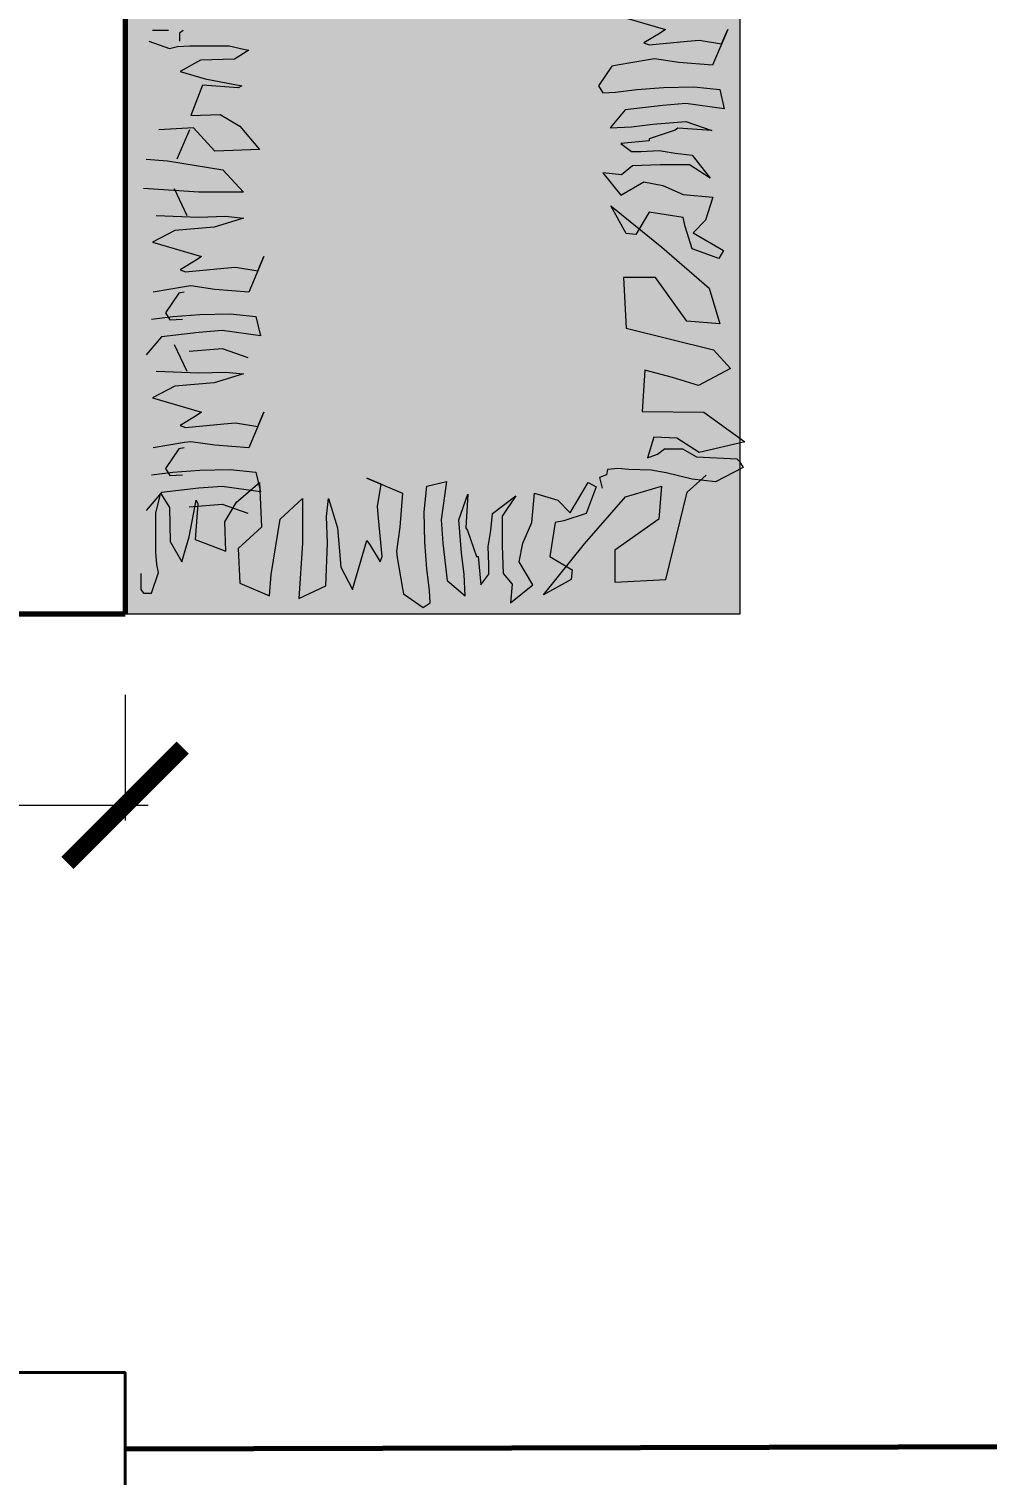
# Model space of a CAD drawing. Header units: millimetres. Extents: x 565 to 912, y 163 to 192.
# Drawn here: x 578.831 to 580.077, y 182.056 to 183.938 of the extents above; entities that cross this region are included whole.
import ezdxf

# ---------------------------------------------------------------- set-up
doc = ezdxf.new("R2010")
doc.units = ezdxf.units.MM
doc.header["$LTSCALE"] = 0.0125
for name, color, linetype, lineweight in [('COLUMNAS', 162, 'Continuous', 40), ('COTAS', 9, 'Continuous', 9), ('MURO ALTO', 40, 'Continuous', 70), ('PLANTAS', 114, 'Continuous', 5), ('proy', 254, 'Continuous', 0)]:
    doc.layers.add(name, color=color, linetype=linetype, lineweight=lineweight)
doc.styles.add('ARIAL', font='arial.ttf')
doc.dimstyles.new('ISO-25', dxfattribs={"dimtxt": 0.12, "dimasz": 0.15, "dimexe": 0.02, "dimexo": 0.1055, "dimgap": 0.05, "dimtad": 2, "dimtih": 1, "dimtoh": 1, "dimzin": 4, "dimdsep": 46, "dimtxsty": 'ARIAL', "dimblk": 'ARCHTICK', "dimcen": 2.5, "dimdle": 0.03, "dimclrd": 1, "dimclre": 2, "dimclrt": 256, "dimadec": 0, "dimazin": 0, "dimtfac": 1, "dimtmove": 0, "dimatfit": 0, "dimldrblk": 'ARCHTICK', "dimfxl": 0, "dimlwd": 13, "dimlwe": 9, "dimarcsym": 0})

# ---------------------------------------------------------------- blocks, each defined once
blk = doc.blocks.new('_ARCHTICK')
at = {"color": 0, "linetype": 'ByBlock', "const_width": 0.15}
blk.add_lwpolyline([(-0.5, -0.5), (0.5, 0.5)], dxfattribs=at)
blk = doc.blocks.new('*D78')
at = {"layer": 'COTAS', "color": 2, "lineweight": 9, "transparency": 16777216}
for p, q in [((574.1563, 183.0718), (574.1563, 182.908)), ((578.9563, 183.0718), (578.9563, 182.908))]:
    blk.add_line(p, q, dxfattribs=at)
at = {"layer": 'COTAS', "color": 1, "lineweight": 13, "transparency": 16777216}
blk.add_line((574.1263, 182.928), (578.9863, 182.928), dxfattribs=at)
at = {"layer": 'Defpoints', "color": 0, "transparency": 16777216}
for p in [(574.1563, 183.1773), (578.9563, 183.1773), (578.9563, 182.928)]:
    blk.add_point(p, dxfattribs=at)
at = {"layer": 'COTAS', "color": 1, "lineweight": 13, "transparency": 16777216, "xscale": 0.15, "yscale": 0.15, "zscale": 0.15, "rotation": 180}
blk.add_blockref('_ARCHTICK', (574.1563, 182.928), dxfattribs=at)
at = {"layer": 'COTAS', "color": 1, "lineweight": 13, "transparency": 16777216, "xscale": 0.15, "yscale": 0.15, "zscale": 0.15}
blk.add_blockref('_ARCHTICK', (578.9563, 182.928), dxfattribs=at)
at = {"layer": 'COTAS', "transparency": 16777216, "insert": (576.5563, 182.8167), "char_height": 0.12, "attachment_point": 5, "style": 'ARIAL'}
blk.add_mtext('4.80', dxfattribs=at)

msp = doc.modelspace()

# ---------------------------------------------------------------- hatches: boundary and pattern name
at = {"layer": 'PLANTAS'}
h = msp.add_hatch(dxfattribs=at)
h.set_pattern_fill('AR-SAND', color=256, scale=0.001, style=0)
h.paths.add_polyline_path([(580.10626, 186.39114), (580.1056, 186.3924), (580.10095, 186.44347), (580.08933, 186.48177), (580.087, 186.45855), (580.08816, 186.42373), (580.08584, 186.36802), (580.05097, 186.35177), (580.05562, 186.42373), (580.05562, 186.48177), (580.02656, 186.45507), (580.01494, 186.38311), (580.01261, 186.35526), (579.97426, 186.37151), (579.97193, 186.41677), (580.00215, 186.44463), (579.99983, 186.50266), (579.96961, 186.47712), (579.9545, 186.45159), (579.95566, 186.41329), (579.91614, 186.42838), (579.91963, 186.4748), (579.91731, 186.47945), (579.90801, 186.43186), (579.89871, 186.39936), (579.8836, 186.42606), (579.88244, 186.47016), (579.87081, 186.48873), (579.86965, 186.48177), (579.865, 186.4632), (579.865, 186.45275), (579.865, 186.4365), (579.865, 186.41213), (579.86616, 186.39588), (579.86849, 186.38543), (579.85919, 186.35874), (579.84524, 186.35874), (579.84524, 186.36338), (579.84873, 186.35874), (579.85919, 186.35874), (579.86849, 186.38543), (579.86616, 186.39588), (579.865, 186.41213), (579.865, 186.4365), (579.865, 186.45275), (579.865, 186.4632), (579.86965, 186.48177), (579.87081, 186.48873), (579.88244, 186.47016), (579.8836, 186.42606), (579.89871, 186.39936), (579.90801, 186.43186), (579.91731, 186.47945), (579.91963, 186.4748), (579.91614, 186.42838), (579.95566, 186.41329), (579.9545, 186.45159), (579.96961, 186.47712), (579.99983, 186.50266), (580.00215, 186.44463), (579.97193, 186.41677), (579.97426, 186.37151), (580.01261, 186.35526), (580.01494, 186.38311), (580.02656, 186.45507), (580.05562, 186.48177), (580.05562, 186.42373), (580.05097, 186.35177), (580.08584, 186.36802), (580.08816, 186.42373), (580.087, 186.45855), (580.08933, 186.48177), (580.10095, 186.44347), (580.1056, 186.3924), (580.10626, 186.39114), (580.10626, 186.52732), (579.80558, 186.52732), (579.80276, 186.52449), (579.80043, 186.47226), (579.78997, 186.45369), (579.78997, 186.43048), (579.79695, 186.4212), (579.8016, 186.40843), (579.77486, 186.41655), (579.77602, 186.44673), (579.79462, 186.47575), (579.78247, 186.52732), (579.7752, 186.52732), (579.74232, 186.48155), (579.74116, 186.40147), (579.68769, 186.40495), (579.69699, 186.44093), (579.70745, 186.47459), (579.68536, 186.51637), (579.66096, 186.49432), (579.63306, 186.38057), (579.56681, 186.37709), (579.56681, 186.39682), (579.56681, 186.41888), (579.62376, 186.4595), (579.62725, 186.50244), (579.58076, 186.48851), (579.52729, 186.427), (579.50365, 186.39775), (579.51102, 186.39334), (579.50986, 186.38057), (579.47382, 186.36084), (579.50365, 186.39775), (579.48196, 186.41075), (579.48893, 186.45486), (579.50056, 186.45718), (579.52962, 186.46646), (579.5424, 186.50128), (579.53194, 186.50708), (579.50869, 186.46762), (579.49242, 186.48387), (579.4622, 186.49316), (579.45871, 186.45486), (579.44709, 186.42816), (579.44244, 186.40379), (579.45988, 186.37361), (579.43082, 186.3504), (579.43314, 186.37477), (579.42152, 186.3887), (579.42036, 186.42468), (579.42036, 186.46298), (579.43779, 186.48967), (579.40757, 186.46646), (579.40525, 186.44441), (579.40176, 186.42352), (579.40292, 186.4003), (579.40292, 186.38754), (579.39246, 186.37361), (579.38898, 186.41075), (579.38665, 186.41075), (579.37503, 186.44441), (579.3727, 186.44789), (579.37553, 186.49195), (579.3639, 186.45829), (579.36739, 186.41535), (579.37088, 186.38749), (579.37204, 186.35964), (579.34879, 186.37937), (579.34298, 186.42811), (579.34066, 186.45829), (579.34763, 186.5082), (579.32206, 186.5024), (579.31857, 186.46874), (579.31973, 186.42927), (579.32206, 186.39446), (579.32555, 186.3666), (579.32671, 186.35035), (579.31741, 186.34455), (579.29184, 186.36196), (579.29068, 186.36892), (579.2837, 186.40954), (579.28254, 186.41767), (579.28719, 186.44901), (579.29068, 186.49311), (579.26282, 186.50493), (579.25813, 186.4757), (579.25929, 186.46061), (579.26394, 186.4107), (579.26162, 186.40374), (579.24883, 186.42463), (579.24418, 186.4316), (579.22559, 186.36776), (579.21048, 186.39678), (579.20583, 186.44784), (579.19421, 186.48615), (579.19188, 186.46293), (579.19304, 186.42811), (579.19072, 186.3724), (579.15585, 186.35615), (579.1605, 186.42811), (579.1605, 186.48615), (579.13144, 186.45945), (579.11982, 186.38749), (579.11749, 186.35964), (579.07914, 186.37588), (579.07681, 186.42115), (579.10703, 186.44901), (579.10471, 186.50704), (579.07449, 186.4815), (579.05938, 186.45597), (579.06054, 186.41767), (579.02102, 186.43276), (579.02451, 186.47918), (579.02218, 186.48382), (579.01289, 186.43624), (579.00359, 186.40374), (578.98848, 186.43044), (578.98732, 186.47454), (578.97569, 186.49311), (578.97453, 186.48615), (578.96988, 186.46758), (578.96988, 186.45713), (578.96988, 186.44088), (578.96988, 186.41651), (578.97104, 186.40026), (578.97337, 186.38981), (578.96407, 186.36312), (578.95626, 186.36312), (578.95626, 185.72732), (578.95626, 184.02732), (578.95626, 183.17732), (579.75626, 183.17732), (579.75626, 184.28872), (579.75537, 184.29028), (579.75188, 184.29377), (579.69966, 184.29609), (579.68108, 184.30655), (579.65787, 184.30655), (579.64859, 184.29958), (579.63582, 184.29493), (579.64394, 184.32166), (579.67412, 184.3205), (579.70314, 184.3019), (579.75626, 184.31442), (579.75626, 184.32022), (579.70894, 184.35421), (579.62886, 184.35537), (579.63234, 184.40884), (579.66832, 184.39954), (579.70198, 184.38908), (579.74376, 184.41116), (579.72171, 184.43557), (579.60796, 184.46346), (579.60448, 184.52972), (579.62421, 184.52972), (579.64627, 184.52972), (579.68689, 184.47276), (579.72983, 184.46928), (579.7159, 184.51577), (579.65439, 184.56923), (579.62514, 184.59287), (579.62073, 184.58551), (579.60796, 184.58667), (579.58823, 184.6227), (579.65439, 184.56923), (579.7159, 184.51577), (579.72983, 184.46928), (579.68689, 184.47276), (579.64627, 184.52972), (579.62421, 184.52972), (579.60448, 184.52972), (579.60796, 184.46346), (579.72171, 184.43557), (579.74376, 184.41116), (579.70198, 184.38908), (579.66832, 184.39954), (579.63234, 184.40884), (579.62886, 184.35537), (579.70894, 184.35421), (579.75626, 184.32022), (579.75626, 184.65422), (580.10626, 184.65422), (580.10626, 184.72004), (580.1056, 184.7213), (580.10095, 184.77237), (580.08933, 184.81067), (580.087, 184.78746), (580.08816, 184.75264), (580.08584, 184.69693), (580.05097, 184.68068), (580.05562, 184.75264), (580.05562, 184.81067), (580.02656, 184.78397), (580.01494, 184.71201), (580.01261, 184.68416), (579.97426, 184.70041), (579.97193, 184.74567), (580.00215, 184.77353), (579.99983, 184.83156), (579.96961, 184.80603), (579.9545, 184.78049), (579.95566, 184.74219), (579.91614, 184.75728), (579.91963, 184.80371), (579.91731, 184.80835), (579.90801, 184.76076), (579.89871, 184.72826), (579.8836, 184.75496), (579.88244, 184.79906), (579.87081, 184.81763), (579.86965, 184.81067), (579.865, 184.7921), (579.865, 184.78165), (579.865, 184.7654), (579.865, 184.74103), (579.86616, 184.72478), (579.86849, 184.71434), (579.85919, 184.68764), (579.84524, 184.68764), (579.84524, 184.69228), (579.84873, 184.68764), (579.85919, 184.68764), (579.86849, 184.71434), (579.86616, 184.72478), (579.865, 184.74103), (579.865, 184.7654), (579.865, 184.78165), (579.865, 184.7921), (579.86965, 184.81067), (579.87081, 184.81763), (579.88244, 184.79906), (579.8836, 184.75496), (579.89871, 184.72826), (579.90801, 184.76076), (579.91731, 184.80835), (579.91963, 184.80371), (579.91614, 184.75728), (579.95566, 184.74219), (579.9545, 184.78049), (579.96961, 184.80603), (579.99983, 184.83156), (580.00215, 184.77353), (579.97193, 184.74567), (579.97426, 184.70041), (580.01261, 184.68416), (580.01494, 184.71201), (580.02656, 184.78397), (580.05562, 184.81067), (580.05562, 184.75264), (580.05097, 184.68068), (580.08584, 184.69693), (580.08816, 184.75264), (580.087, 184.78746), (580.08933, 184.81067), (580.10095, 184.77237), (580.1056, 184.7213), (580.10626, 184.72004)])

# ---------------------------------------------------------------- linework, layer by layer
at = {"layer": 'COLUMNAS'}
msp.add_lwpolyline([(578.70626, 181.93968), (578.95626, 181.93968), (578.95626, 182.18968), (578.70626, 182.18968)], close=True, dxfattribs=at)
at = {"layer": 'MURO ALTO'}
for p, q in [((578.95626, 184.02732), (578.95626, 183.17732)), ((574.15626, 183.17732), (578.95626, 183.17732)), ((578.95626, 182.09036), (581.45626, 182.09715))]:
    msp.add_line(p, q, dxfattribs=at)
at = {"layer": 'PLANTAS'}
for p, q in [((579.01276, 183.93626), (578.99187, 183.93626)), ((579.03192, 183.93626), (579.02728, 183.93277)), ((579.02728, 183.93277), (579.02728, 183.92231)), ((578.98722, 183.92231), (579.01392, 183.91301)), ((579.01392, 183.91301), (579.02436, 183.91534)), ((579.02436, 183.91534), (579.04061, 183.9165)), ((579.04061, 183.9165), (579.06499, 183.9165)), ((579.06499, 183.9165), (579.08123, 183.9165)), ((579.08123, 183.9165), (579.09168, 183.9165)), ((579.09168, 183.9165), (579.11025, 183.91185)), ((579.11721, 183.91069), (579.09864, 183.89906)), ((579.11025, 183.91185), (579.11721, 183.91069)), ((579.05454, 183.8979), (579.02785, 183.88279)), ((579.09864, 183.89906), (579.05454, 183.8979)), ((579.02785, 183.88279), (579.06034, 183.87349)), ((579.06034, 183.87349), (579.10793, 183.86419)), ((579.05686, 183.86536), (579.04177, 183.82584)), ((579.10329, 183.86187), (579.05686, 183.86536)), ((579.10793, 183.86419), (579.10329, 183.86187)), ((579.04177, 183.82584), (579.08007, 183.827)), ((579.08007, 183.827), (579.10561, 183.81189)), ((579.04525, 183.80957), (578.99999, 183.80724)), ((579.04005, 183.80724), (579.0238, 183.76889)), ((579.07311, 183.77935), (579.04525, 183.80957)), ((579.10561, 183.81189), (579.13114, 183.78167)), ((579.13114, 183.78167), (579.07311, 183.77935)), ((578.98374, 183.76889), (579.0116, 183.76656)), ((579.0116, 183.76656), (579.08356, 183.75494)), ((579.08356, 183.75494), (579.11025, 183.72588)), ((579.05222, 183.72588), (578.98026, 183.73053)), ((579.02031, 183.73053), (579.03656, 183.69566)), ((579.11025, 183.72588), (579.05222, 183.72588)), ((578.99651, 183.69566), (579.05222, 183.69334)), ((579.05222, 183.69334), (579.08704, 183.6945)), ((579.11025, 183.69217), (579.07195, 183.68055)), ((579.08704, 183.6945), (579.11025, 183.69217)), ((579.02088, 183.6759), (578.99187, 183.66079)), ((579.07195, 183.68055), (579.02088, 183.6759)), ((578.99187, 183.66079), (579.0557, 183.64219)), ((579.04874, 183.63755), (579.02785, 183.62476)), ((579.03481, 183.62244), (579.08472, 183.62708)), ((579.0557, 183.64219), (579.04874, 183.63755)), ((579.08472, 183.62708), (579.09981, 183.62825)), ((579.09981, 183.62825), (579.12882, 183.6236)), ((579.13695, 183.64219), (579.11721, 183.5957)), ((579.12882, 183.6236), (579.13695, 183.64219)), ((579.02785, 183.62476), (579.03481, 183.62244)), ((579.03365, 183.60268), (578.99303, 183.5957)), ((579.02612, 183.59454), (579.00871, 183.56897)), ((579.03308, 183.5957), (579.02612, 183.59454)), ((579.04177, 183.60384), (579.03365, 183.60268)), ((579.07311, 183.59919), (579.04177, 183.60384)), ((579.11721, 183.5957), (579.07311, 183.59919)), ((578.9907, 183.56083), (579.01856, 183.56432)), ((579.00871, 183.56897), (579.01451, 183.55967)), ((579.01451, 183.55967), (579.03076, 183.56083)), ((579.01856, 183.56432), (579.05338, 183.56664)), ((579.05338, 183.56664), (579.09284, 183.56781)), ((579.09284, 183.56781), (579.1265, 183.56432)), ((579.1265, 183.56432), (579.1323, 183.53875)), ((579.00347, 183.53759), (578.98374, 183.51434)), ((579.05222, 183.5434), (579.00347, 183.53759)), ((579.0824, 183.54572), (579.05222, 183.5434)), ((579.1323, 183.53875), (579.0824, 183.54572)), ((579.02031, 183.52787), (579.03656, 183.493)), ((579.03945, 183.51899), (579.0824, 183.52248)), ((579.0824, 183.52248), (579.11605, 183.51085)), ((578.99651, 183.493), (579.05222, 183.49068)), ((579.07195, 183.47789), (579.02088, 183.47325)), ((579.05222, 183.49068), (579.08704, 183.49184)), ((579.11025, 183.48952), (579.07195, 183.47789)), ((579.08704, 183.49184), (579.11025, 183.48952)), ((579.02088, 183.47325), (578.99187, 183.45814)), ((578.99187, 183.45814), (579.0557, 183.43954)), ((579.0557, 183.43954), (579.04874, 183.43489)), ((579.13695, 183.43954), (579.11721, 183.39305)), ((579.12882, 183.42094), (579.13695, 183.43954)), ((579.04874, 183.43489), (579.02785, 183.4221)), ((579.02785, 183.4221), (579.03481, 183.41978)), ((579.03481, 183.41978), (579.08472, 183.42443)), ((579.08472, 183.42443), (579.09981, 183.42559)), ((579.09981, 183.42559), (579.12882, 183.42094)), ((579.04177, 183.40118), (579.03365, 183.40002)), ((579.07311, 183.39653), (579.04177, 183.40118)), ((579.03365, 183.40002), (578.99303, 183.39305)), ((579.02612, 183.39188), (579.00871, 183.36631)), ((579.03308, 183.39305), (579.02612, 183.39188)), ((579.11721, 183.39305), (579.07311, 183.39653)), ((579.00871, 183.36631), (579.01451, 183.35701)), ((579.01856, 183.36166), (579.05338, 183.36399)), ((579.05338, 183.36399), (579.09284, 183.36515)), ((579.09284, 183.36515), (579.1265, 183.36166)), ((578.9907, 183.35818), (579.01856, 183.36166)), ((579.01451, 183.35701), (579.03076, 183.35818)), ((579.10108, 183.32256), (579.1313, 183.34809)), ((579.1265, 183.36166), (579.1323, 183.33609)), ((579.1313, 183.34809), (579.13362, 183.29006)), ((579.28937, 183.34577), (579.27077, 183.3539)), ((579.27077, 183.3539), (579.31727, 183.33417)), ((579.28472, 183.31676), (579.28937, 183.34577)), ((579.34865, 183.34345), (579.37422, 183.34925)), ((579.37422, 183.34925), (579.36724, 183.29935)), ((579.53528, 183.30868), (579.55853, 183.34814)), ((579.55853, 183.34814), (579.56899, 183.34234)), ((579.68754, 183.33537), (579.71195, 183.35743)), ((579.00347, 183.33493), (578.98374, 183.31169)), ((578.99647, 183.30863), (579.00112, 183.3272)), ((579.00112, 183.3272), (579.00228, 183.33417)), ((579.00228, 183.33417), (579.0139, 183.3156)), ((579.05222, 183.34074), (579.00347, 183.33493)), ((579.0824, 183.34307), (579.05222, 183.34074)), ((579.1323, 183.33609), (579.0824, 183.34307)), ((579.15803, 183.30051), (579.18709, 183.3272)), ((579.18709, 183.3272), (579.18709, 183.26917)), ((579.21847, 183.30399), (579.22079, 183.3272)), ((579.22079, 183.3272), (579.23242, 183.2889)), ((579.31727, 183.33417), (579.31378, 183.29006)), ((579.34516, 183.30979), (579.34865, 183.34345)), ((579.39049, 183.29935), (579.40211, 183.33301)), ((579.40211, 183.33301), (579.39929, 183.28895)), ((579.43416, 183.30752), (579.46438, 183.33073)), ((579.46438, 183.33073), (579.44695, 183.30404)), ((579.4853, 183.29591), (579.48879, 183.33421)), ((579.48879, 183.33421), (579.51901, 183.32493)), ((579.55388, 183.26806), (579.60735, 183.32957)), ((579.56899, 183.34234), (579.5562, 183.30752)), ((579.60735, 183.32957), (579.65384, 183.3435)), ((579.65384, 183.3435), (579.65035, 183.30055)), ((579.65965, 183.22163), (579.68754, 183.33537)), ((578.99647, 183.29819), (578.99647, 183.30863)), ((579.0139, 183.3156), (579.01507, 183.27149)), ((579.03945, 183.31633), (579.0824, 183.31982)), ((579.03947, 183.27729), (579.04877, 183.32488)), ((579.0511, 183.32024), (579.04761, 183.27381)), ((579.04877, 183.32488), (579.0511, 183.32024)), ((579.0824, 183.31982), (579.11605, 183.3082)), ((579.08597, 183.29703), (579.10108, 183.32256)), ((579.28588, 183.30167), (579.28472, 183.31676)), ((579.34632, 183.27033), (579.34516, 183.30979)), ((579.43184, 183.28547), (579.43416, 183.30752)), ((579.51901, 183.32493), (579.53528, 183.30868)), ((579.5562, 183.30752), (579.52715, 183.29823)), ((578.99647, 183.28194), (578.99647, 183.29819)), ((579.08713, 183.25872), (579.08597, 183.29703)), ((579.13362, 183.29006), (579.1034, 183.26221)), ((579.14641, 183.22855), (579.15803, 183.30051)), ((579.21963, 183.26917), (579.21847, 183.30399)), ((579.23242, 183.2889), (579.23707, 183.23783)), ((579.29053, 183.25176), (579.28588, 183.30167)), ((579.31378, 183.29006), (579.30913, 183.25872)), ((579.36724, 183.29935), (579.36957, 183.26917)), ((579.39398, 183.2564), (579.39049, 183.29935)), ((579.39929, 183.28895), (579.40162, 183.28547)), ((579.44695, 183.30404), (579.44695, 183.26573)), ((579.47368, 183.26922), (579.4853, 183.29591)), ((579.51552, 183.29591), (579.50855, 183.25181)), ((579.52715, 183.29823), (579.51552, 183.29591)), ((579.65035, 183.30055), (579.5934, 183.25993)), ((578.99647, 183.25756), (578.99647, 183.28194)), ((579.01507, 183.27149), (579.03018, 183.2448)), ((579.03018, 183.2448), (579.03947, 183.27729)), ((579.04761, 183.27381), (579.08713, 183.25872)), ((579.18709, 183.26917), (579.18244, 183.19721)), ((579.21731, 183.21346), (579.21963, 183.26917)), ((579.25218, 183.20882), (579.27077, 183.27265)), ((579.27077, 183.27265), (579.27542, 183.26569)), ((579.34865, 183.23551), (579.34632, 183.27033)), ((579.36957, 183.26917), (579.37538, 183.22042)), ((579.40162, 183.28547), (579.41324, 183.25181)), ((579.42835, 183.26457), (579.43184, 183.28547)), ((579.46903, 183.24484), (579.47368, 183.26922)), ((578.99763, 183.24131), (578.99647, 183.25756)), ((579.1034, 183.26221), (579.10573, 183.21694)), ((579.27542, 183.26569), (579.28821, 183.2448)), ((579.28821, 183.2448), (579.29053, 183.25176)), ((579.30913, 183.25872), (579.31029, 183.2506)), ((579.31029, 183.2506), (579.31727, 183.20998)), ((579.39746, 183.22855), (579.39398, 183.2564)), ((579.41324, 183.25181), (579.41556, 183.25181)), ((579.41556, 183.25181), (579.41905, 183.21467)), ((579.42951, 183.24136), (579.42835, 183.26457)), ((579.44695, 183.26573), (579.44811, 183.22975)), ((579.50041, 183.2019), (579.55388, 183.26806)), ((579.50855, 183.25181), (579.53761, 183.2344)), ((579.5934, 183.25993), (579.5934, 183.23788)), ((578.99996, 183.23087), (578.99763, 183.24131)), ((579.23707, 183.23783), (579.25218, 183.20882)), ((579.35213, 183.20766), (579.34865, 183.23551)), ((579.42951, 183.22859), (579.42951, 183.24136)), ((579.48647, 183.21467), (579.46903, 183.24484)), ((579.53761, 183.2344), (579.53644, 183.22163)), ((579.5934, 183.23788), (579.5934, 183.21815)), ((578.97671, 183.22971), (578.97671, 183.20882)), ((578.99066, 183.20417), (578.99996, 183.23087)), ((579.10573, 183.21694), (579.14408, 183.20069)), ((579.14408, 183.20069), (579.14641, 183.22855)), ((579.18244, 183.19721), (579.21731, 183.21346)), ((579.37538, 183.22042), (579.39863, 183.20069)), ((579.39863, 183.20069), (579.39746, 183.22855)), ((579.41905, 183.21467), (579.42951, 183.22859)), ((579.44811, 183.22975), (579.45973, 183.21583)), ((579.45973, 183.21583), (579.45741, 183.19145)), ((579.45741, 183.19145), (579.48647, 183.21467)), ((579.53644, 183.22163), (579.50041, 183.2019)), ((579.5934, 183.21815), (579.65965, 183.22163)), ((578.97671, 183.20882), (578.9802, 183.20417)), ((578.9802, 183.20417), (578.99066, 183.20417)), ((579.31727, 183.20998), (579.31843, 183.20301)), ((579.31843, 183.20301), (579.344, 183.1856)), ((579.3533, 183.19141), (579.35213, 183.20766)), ((579.344, 183.1856), (579.3533, 183.19141))]:
    msp.add_line(p, q, dxfattribs=at)
msp.add_lwpolyline([(579.59515, 183.95623), (579.65899, 183.93764), (579.65202, 183.93299), (579.63113, 183.9202), (579.63809, 183.91788), (579.688, 183.92253), (579.70309, 183.92369), (579.73211, 183.91904), (579.74023, 183.93764), (579.7205, 183.89114), (579.6764, 183.89463), (579.64506, 183.89928), (579.63693, 183.89812), (579.59631, 183.89114), (579.58935, 183.88998), (579.57194, 183.86441), (579.57774, 183.85511), (579.59399, 183.85627), (579.62185, 183.85976), (579.65666, 183.86209), (579.69613, 183.86325), (579.72979, 183.85976), (579.73559, 183.83419), (579.68568, 183.84117), (579.6555, 183.83884), (579.60676, 183.83303), (579.58703, 183.80978), (579.61488, 183.81095), (579.64274, 183.81443), (579.68568, 183.81792), (579.71934, 183.8063), (579.67528, 183.80912), (579.6718, 183.80679), (579.63814, 183.79517), (579.63814, 183.79284), (579.601, 183.78936), (579.61493, 183.7789), (579.6277, 183.7789), (579.65091, 183.78006), (579.6718, 183.77657), (579.69385, 183.77425), (579.71706, 183.74403), (579.69037, 183.76146), (579.65207, 183.76146), (579.61609, 183.7603), (579.60216, 183.74868), (579.57779, 183.751), (579.601, 183.72194), (579.63118, 183.73938), (579.65555, 183.73473), (579.68225, 183.72311), (579.72055, 183.71962), (579.71126, 183.6894), (579.69501, 183.67313), (579.73447, 183.64988), (579.72867, 183.63942), (579.69385, 183.65221), (579.68457, 183.68126), (579.68225, 183.69289), (579.63814, 183.69986), (579.62073, 183.6708), (579.60796, 183.67196), (579.58823, 183.708), (579.65439, 183.65453), (579.7159, 183.60106), (579.72983, 183.55457), (579.68689, 183.55806), (579.64627, 183.61501), (579.62421, 183.61501), (579.60448, 183.61501), (579.60796, 183.54876), (579.72171, 183.52087), (579.74376, 183.49646), (579.70198, 183.47437), (579.66832, 183.48483), (579.63234, 183.49413), (579.62886, 183.44067), (579.70894, 183.4395), (579.76233, 183.40115), (579.70314, 183.3872), (579.67412, 183.4058), (579.64394, 183.40696), (579.63582, 183.38023), (579.64859, 183.38488), (579.65787, 183.39185), (579.68108, 183.39185), (579.69966, 183.38139), (579.75188, 183.37906), (579.75537, 183.37558), (579.76001, 183.36744), (579.72403, 183.34884), (579.69385, 183.35233), (579.66019, 183.36047), (579.64046, 183.36395), (579.61145, 183.36512), (579.59752, 183.36628), (579.58359, 183.36512), (579.58243, 183.35814), (579.57314, 183.35466), (579.57663, 183.34071)], dxfattribs=at)
at = {"layer": 'proy'}
for p, q in [((579.75626, 183.17732), (579.75626, 184.65422)), ((578.95626, 183.17732), (579.75626, 183.17732))]:
    msp.add_line(p, q, dxfattribs=at)

# ---------------------------------------------------------------- dimensions: what is measured, and where the dimension line sits
at = {"layer": 'COTAS'}
dim = msp.add_linear_dim(base=(578.95626, 182.92797), p1=(574.15626, 183.17732), p2=(578.95626, 183.17732), dimstyle='ISO-25', dxfattribs=at)
dim.commit()
dim.dimension.update_dxf_attribs({"geometry": '*D78', "text_midpoint": (576.55626, 182.8167)})

doc.saveas('drawing.dxf')
